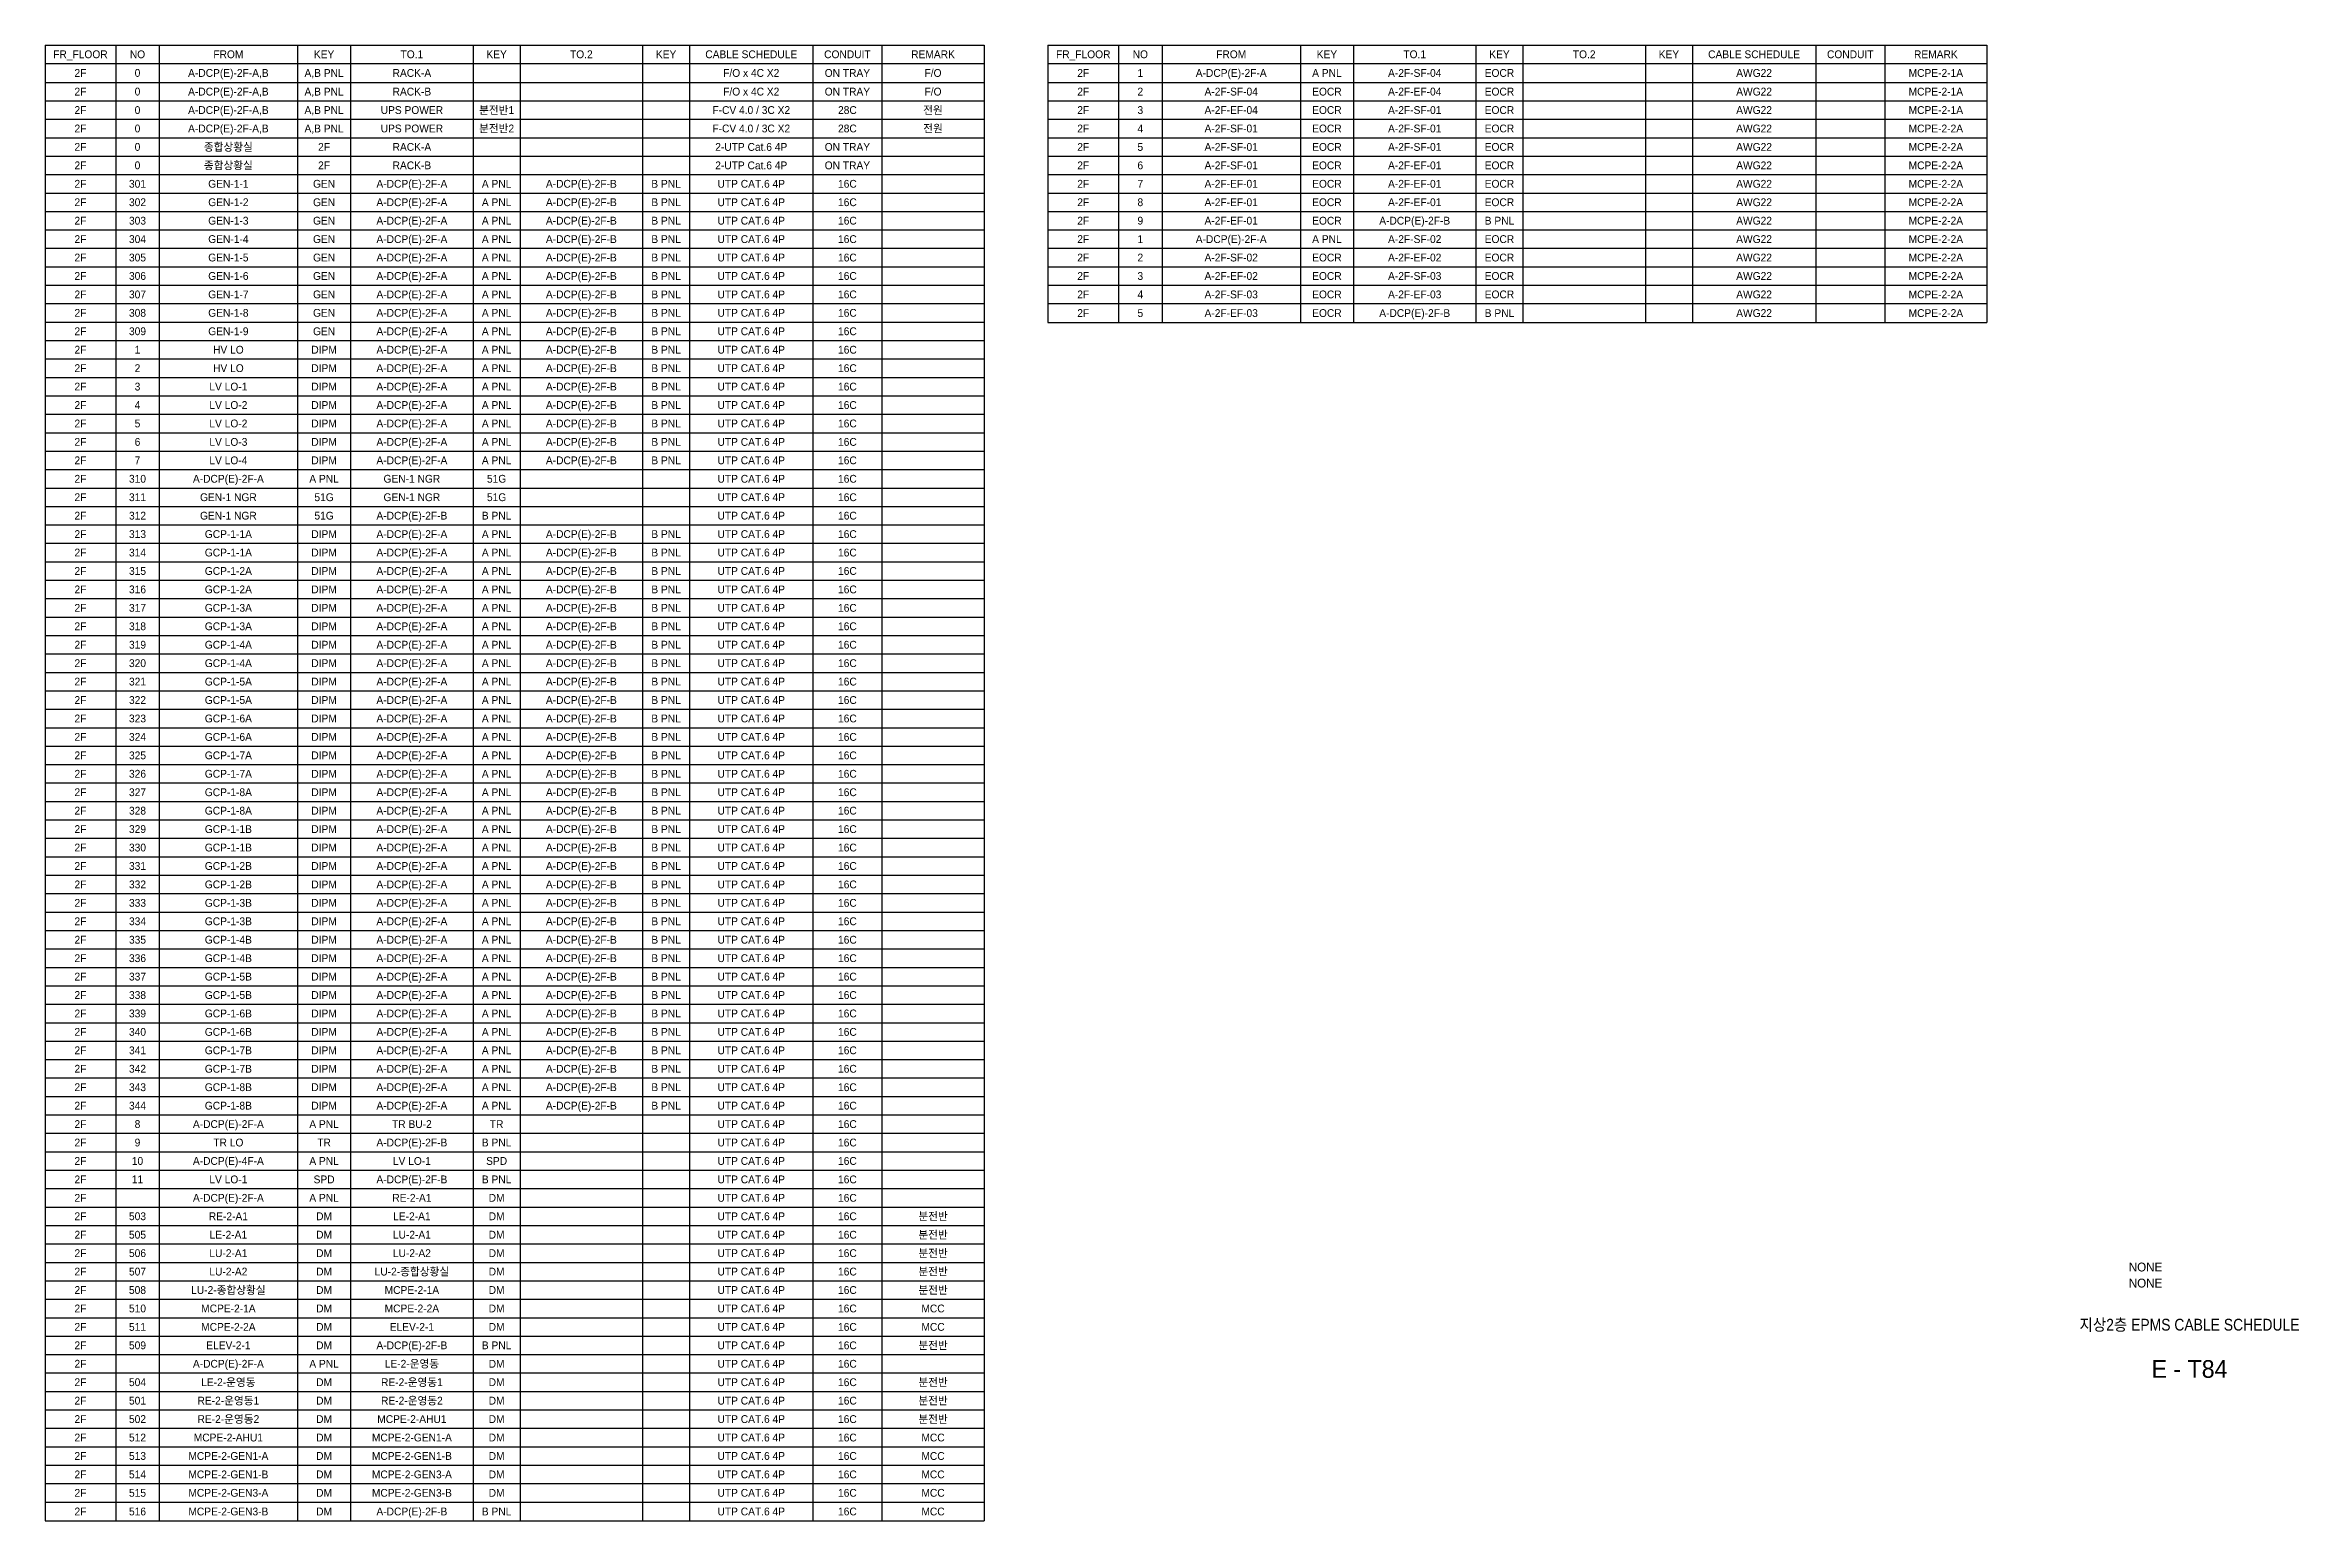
# Model space of a CAD drawing. Header units: millimetres. Extents: x 89450 to 753248, y -530175 to 1209785.
# Drawn here: x 512257 to 626785, y -168578 to -93575 of the extents above; entities that cross this region are included whole.
import ezdxf
from ezdxf.enums import TextEntityAlignment as Align

# ---------------------------------------------------------------- set-up
doc = ezdxf.new("R2010")
doc.units = ezdxf.units.MM
doc.header["$LTSCALE"] = 150
for name, color, linetype in [('-----29 Cable Schedule', 1, 'Continuous'), ('-----30 Text', 2, 'Continuous'), ('-----41 Drawing Title', 2, 'Continuous'), ('-----42 Drawing Number', 2, 'Continuous'), ('-----43 Drawing Scale', 3, 'Continuous')]:
    doc.layers.add(name, color=color, linetype=linetype)
doc.styles.add('ELEC', font='')
doc.styles.get('ELEC').set_extended_font_data('Dotum')

msp = doc.modelspace()

# ---------------------------------------------------------------- linework, layer by layer
at = {"layer": '-----29 Cable Schedule'}
for p, q in [((512257, -93575), (512257, -94512)), ((512257, -93575), (559976, -93575)), ((515848, -93575), (515848, -94512)), ((518057, -93575), (518057, -94512)), ((525084, -93575), (525084, -94512)), ((527784, -93575), (527784, -94512)), ((534008, -93575), (534008, -94512)), ((536395, -93575), (536395, -94512)), ((542619, -93575), (542619, -94512)), ((545006, -93575), (545006, -94512)), ((551275, -93575), (551275, -94512)), ((554778, -93575), (554778, -94512)), ((559976, -93575), (559976, -94512)), ((563215, -93575), (563215, -94512)), ((563215, -93575), (610934, -93575)), ((566807, -93575), (566807, -94512)), ((569016, -93575), (569016, -94512)), ((576043, -93575), (576043, -94512)), ((578742, -93575), (578742, -94512)), ((584966, -93575), (584966, -94512)), ((587353, -93575), (587353, -94512)), ((593578, -93575), (593578, -94512)), ((595965, -93575), (595965, -94512)), ((602234, -93575), (602234, -94512)), ((605736, -93575), (605736, -94512)), ((610934, -93575), (610934, -94512)), ((512257, -94512), (512257, -168578)), ((512257, -94512), (559976, -94512)), ((512257, -94512), (559976, -94512)), ((515848, -94512), (515848, -168578)), ((515848, -94512), (515848, -168578)), ((518057, -94512), (518057, -168578)), ((518057, -94512), (518057, -168578)), ((525084, -94512), (525084, -168578)), ((525084, -94512), (525084, -168578)), ((527784, -94512), (527784, -168578)), ((527784, -94512), (527784, -168578)), ((534008, -94512), (534008, -168578)), ((534008, -94512), (534008, -168578)), ((536395, -94512), (536395, -168578)), ((536395, -94512), (536395, -168578)), ((542619, -94512), (542619, -168578)), ((542619, -94512), (542619, -168578)), ((545006, -94512), (545006, -168578)), ((545006, -94512), (545006, -168578)), ((551275, -94512), (551275, -168578)), ((551275, -94512), (551275, -168578)), ((554778, -94512), (554778, -168578)), ((554778, -94512), (554778, -168578)), ((559976, -94512), (559976, -168578)), ((559976, -94512), (559976, -168578)), ((563215, -94512), (563215, -107674)), ((563215, -94512), (610934, -94512)), ((563215, -94512), (563215, -107674)), ((563215, -94512), (610934, -94512)), ((566807, -94512), (566807, -107674)), ((566807, -94512), (566807, -107674)), ((569016, -94512), (569016, -107674)), ((569016, -94512), (569016, -107674)), ((576043, -94512), (576043, -107674)), ((576043, -94512), (576043, -107674)), ((578742, -94512), (578742, -107674)), ((578742, -94512), (578742, -107674)), ((584966, -94512), (584966, -107674)), ((584966, -94512), (584966, -107674)), ((587353, -94512), (587353, -107674)), ((587353, -94512), (587353, -107674)), ((593578, -94512), (593578, -107674)), ((593578, -94512), (593578, -107674)), ((595965, -94512), (595965, -107674)), ((595965, -94512), (595965, -107674)), ((602234, -94512), (602234, -107674)), ((602234, -94512), (602234, -107674)), ((605736, -94512), (605736, -107674)), ((605736, -94512), (605736, -107674)), ((610934, -94512), (610934, -107674)), ((610934, -94512), (610934, -107674)), ((512257, -95471), (559976, -95471)), ((563215, -95471), (610934, -95471)), ((512257, -96408), (559976, -96408)), ((512257, -97345), (559976, -97345)), ((563215, -96408), (610934, -96408)), ((563215, -97345), (610934, -97345)), ((512257, -98282), (559976, -98282)), ((563215, -98282), (610934, -98282)), ((512257, -99219), (559976, -99219)), ((563215, -99219), (610934, -99219)), ((512257, -100156), (559976, -100156)), ((563215, -100156), (610934, -100156)), ((512257, -101093), (559976, -101093)), ((563215, -101093), (610934, -101093)), ((512257, -102030), (559976, -102030)), ((512257, -102967), (559976, -102967)), ((563215, -102030), (610934, -102030)), ((563215, -102967), (610934, -102967)), ((512257, -103904), (559976, -103904)), ((563215, -103904), (610934, -103904)), ((512257, -104841), (559976, -104841)), ((563215, -104841), (610934, -104841)), ((512257, -105778), (559976, -105778)), ((563215, -105778), (610934, -105778)), ((512257, -106715), (559976, -106715)), ((512257, -107652), (559976, -107652)), ((563215, -106715), (610934, -106715)), ((512257, -108589), (559976, -108589)), ((563215, -107674), (610934, -107674)), ((512257, -109526), (559976, -109526)), ((512257, -110463), (559976, -110463)), ((512257, -111400), (559976, -111400)), ((512257, -112337), (559976, -112337)), ((512257, -113274), (559976, -113274)), ((512257, -114211), (559976, -114211)), ((512257, -115148), (559976, -115148)), ((512257, -116085), (559976, -116085)), ((512257, -117022), (559976, -117022)), ((512257, -117959), (559976, -117959)), ((512257, -118896), (559976, -118896)), ((512257, -119833), (559976, -119833)), ((512257, -120770), (559976, -120770)), ((512257, -121707), (559976, -121707)), ((512257, -122644), (559976, -122644)), ((512257, -123580), (559976, -123580)), ((512257, -124517), (559976, -124517)), ((512257, -125454), (559976, -125454)), ((512257, -126391), (559976, -126391)), ((512257, -127328), (559976, -127328)), ((512257, -128265), (559976, -128265)), ((512257, -129202), (559976, -129202)), ((512257, -130139), (559976, -130139)), ((512257, -131076), (559976, -131076)), ((512257, -132013), (559976, -132013)), ((512257, -132950), (559976, -132950)), ((512257, -133887), (559976, -133887)), ((512257, -134824), (559976, -134824)), ((512257, -135761), (559976, -135761)), ((512257, -136698), (559976, -136698)), ((512257, -137635), (559976, -137635)), ((512257, -138572), (559976, -138572)), ((512257, -139509), (559976, -139509)), ((512257, -140446), (559976, -140446)), ((512257, -141383), (559976, -141383)), ((512257, -142320), (559976, -142320)), ((512257, -143257), (559976, -143257)), ((512257, -144194), (559976, -144194)), ((512257, -145131), (559976, -145131)), ((512257, -146068), (559976, -146068)), ((512257, -147005), (559976, -147005)), ((512257, -147942), (559976, -147942)), ((512257, -148879), (559976, -148879)), ((512257, -149816), (559976, -149816)), ((512257, -150753), (559976, -150753)), ((512257, -151690), (559976, -151690)), ((512257, -152627), (559976, -152627)), ((512257, -153564), (559976, -153564)), ((512257, -154501), (559976, -154501)), ((512257, -155438), (559976, -155438)), ((512257, -156375), (559976, -156375)), ((512257, -157312), (559976, -157312)), ((512257, -158249), (559976, -158249)), ((512257, -159186), (559976, -159186)), ((512257, -160122), (559976, -160122)), ((512257, -161059), (559976, -161059)), ((512257, -161996), (559976, -161996)), ((512257, -162933), (559976, -162933)), ((512257, -163870), (559976, -163870)), ((512257, -164807), (559976, -164807)), ((512257, -165744), (559976, -165744)), ((512257, -166681), (559976, -166681)), ((512257, -167618), (559976, -167618)), ((512257, -168578), (559976, -168578))]:
    msp.add_line(p, q, dxfattribs=at)

# ---------------------------------------------------------------- texts
at = {"layer": '-----30 Text', "style": 'ELEC'}
for s, height, p in [('FR_FLOOR', 396.6, (514053, -94043)), ('NO', 396.6, (516953, -94043)), ('FROM', 396.6, (521571, -94043)), ('KEY', 396.6, (526434, -94043)), ('TO.1', 396.6, (530896, -94043)), ('KEY', 396.6, (535201, -94043)), ('TO.2', 396.6, (539507, -94043)), ('KEY', 396.6, (543813, -94043)), ('CABLE SCHEDULE', 396.6, (548141, -94043)), ('CONDUIT', 396.6, (553026, -94043)), ('REMARK', 396.6, (557377, -94043)), ('FR_FLOOR', 396.6, (565011, -94043)), ('NO', 396.6, (567911, -94043)), ('FROM', 396.6, (572529, -94043)), ('KEY', 396.6, (577393, -94043)), ('TO.1', 396.6, (581854, -94043)), ('KEY', 396.6, (586160, -94043)), ('TO.2', 396.6, (590466, -94043)), ('KEY', 396.6, (594771, -94043)), ('CABLE SCHEDULE', 396.6, (599099, -94043)), ('CONDUIT', 396.6, (603985, -94043)), ('REMARK', 396.6, (608335, -94043)), ('2F', 396.6, (514053, -94992)), ('0', 397, (516953, -94992)), ('A-DCP(E)-2F-A,B', 396.6, (521571, -94992)), ('A,B PNL', 396.6, (526434, -94992)), ('RACK-A', 396.6, (530896, -94992)), ('F/O x 4C X2', 396.6, (548141, -94992)), ('ON TRAY', 396.6, (553026, -94992)), ('F/O', 396.6, (557377, -94992)), ('2F', 396.6, (565011, -94992)), ('1', 397, (567911, -94992)), ('A-DCP(E)-2F-A', 396.6, (572529, -94992)), ('A PNL', 396.6, (577393, -94992)), ('A-2F-SF-04', 396.6, (581854, -94992)), ('EOCR', 396.6, (586160, -94992)), ('AWG22', 396.6, (599099, -94992)), ('MCPE-2-1A', 396.6, (608335, -94992)), ('2F', 396.6, (514053, -95940)), ('0', 397, (516953, -95940)), ('A-DCP(E)-2F-A,B', 396.6, (521571, -95940)), ('A,B PNL', 396.6, (526434, -95940)), ('RACK-B', 396.6, (530896, -95940)), ('F/O x 4C X2', 396.6, (548141, -95940)), ('ON TRAY', 396.6, (553026, -95940)), ('F/O', 396.6, (557377, -95940)), ('2F', 396.6, (565011, -95940)), ('2', 397, (567911, -95940)), ('A-2F-SF-04', 396.6, (572529, -95940)), ('EOCR', 396.6, (577393, -95940)), ('A-2F-EF-04', 396.6, (581854, -95940)), ('EOCR', 396.6, (586160, -95940)), ('AWG22', 396.6, (599099, -95940)), ('MCPE-2-1A', 396.6, (608335, -95940)), ('2F', 396.6, (514053, -96877)), ('0', 397, (516953, -96877)), ('A-DCP(E)-2F-A,B', 396.6, (521571, -96877)), ('A,B PNL', 396.6, (526434, -96877)), ('UPS POWER', 396.6, (530896, -96877)), ('분전반1', 396.6, (535201, -96877)), ('F-CV 4.0 / 3C X2', 396.6, (548141, -96877)), ('28C', 396.6, (553026, -96877)), ('전원', 396.6, (557377, -96877)), ('2F', 396.6, (565011, -96877)), ('3', 397, (567911, -96877)), ('A-2F-EF-04', 396.6, (572529, -96877)), ('EOCR', 396.6, (577393, -96877)), ('A-2F-SF-01', 396.6, (581854, -96877)), ('EOCR', 396.6, (586160, -96877)), ('AWG22', 396.6, (599099, -96877)), ('MCPE-2-1A', 396.6, (608335, -96877)), ('2F', 396.6, (514053, -97814)), ('0', 397, (516953, -97814)), ('A-DCP(E)-2F-A,B', 396.6, (521571, -97814)), ('A,B PNL', 396.6, (526434, -97814)), ('UPS POWER', 396.6, (530896, -97814)), ('분전반2', 396.6, (535201, -97814)), ('F-CV 4.0 / 3C X2', 396.6, (548141, -97814)), ('28C', 396.6, (553026, -97814)), ('전원', 396.6, (557377, -97814)), ('2F', 396.6, (565011, -97814)), ('4', 397, (567911, -97814)), ('A-2F-SF-01', 396.6, (572529, -97814)), ('EOCR', 396.6, (577393, -97814)), ('A-2F-SF-01', 396.6, (581854, -97814)), ('EOCR', 396.6, (586160, -97814)), ('AWG22', 396.6, (599099, -97814)), ('MCPE-2-2A', 396.6, (608335, -97814)), ('2F', 396.6, (514053, -98751)), ('2F', 396.6, (514053, -99688)), ('0', 397, (516953, -98751)), ('0', 397, (516953, -99688)), ('종합상황실', 396.6, (521571, -98751)), ('종합상황실', 396.6, (521571, -99688)), ('2F', 396.6, (526434, -98751)), ('2F', 396.6, (526434, -99688)), ('RACK-A', 396.6, (530896, -98751)), ('RACK-B', 396.6, (530896, -99688)), ('2-UTP Cat.6 4P', 396.6, (548141, -98751)), ('2-UTP Cat.6 4P', 396.6, (548141, -99688)), ('ON TRAY', 396.6, (553026, -98751)), ('ON TRAY', 396.6, (553026, -99688)), ('2F', 396.6, (565011, -98751)), ('2F', 396.6, (565011, -99688)), ('5', 397, (567911, -98751)), ('6', 397, (567911, -99688)), ('A-2F-SF-01', 396.6, (572529, -98751)), ('A-2F-SF-01', 396.6, (572529, -99688)), ('EOCR', 396.6, (577393, -98751)), ('EOCR', 396.6, (577393, -99688)), ('A-2F-SF-01', 396.6, (581854, -98751)), ('A-2F-EF-01', 396.6, (581854, -99688)), ('EOCR', 396.6, (586160, -98751)), ('EOCR', 396.6, (586160, -99688)), ('AWG22', 396.6, (599099, -98751)), ('AWG22', 396.6, (599099, -99688)), ('MCPE-2-2A', 396.6, (608335, -98751)), ('MCPE-2-2A', 396.6, (608335, -99688)), ('2F', 396.6, (514053, -100625)), ('301', 396.6, (516953, -100625)), ('GEN-1-1', 396.6, (521571, -100625)), ('GEN', 396.6, (526434, -100625)), ('A-DCP(E)-2F-A', 396.6, (530896, -100625)), ('A PNL', 396.6, (535201, -100625)), ('A-DCP(E)-2F-B', 396.6, (539507, -100625)), ('B PNL', 396.6, (543813, -100625)), ('UTP CAT.6 4P', 396.6, (548141, -100625)), ('16C', 396.6, (553026, -100625)), ('2F', 396.6, (565011, -100625)), ('7', 397, (567911, -100625)), ('A-2F-EF-01', 396.6, (572529, -100625)), ('EOCR', 396.6, (577393, -100625)), ('A-2F-EF-01', 396.6, (581854, -100625)), ('EOCR', 396.6, (586160, -100625)), ('AWG22', 396.6, (599099, -100625)), ('MCPE-2-2A', 396.6, (608335, -100625)), ('2F', 396.6, (514053, -101562)), ('302', 396.6, (516953, -101562)), ('GEN-1-2', 396.6, (521571, -101562)), ('GEN', 396.6, (526434, -101562)), ('A-DCP(E)-2F-A', 396.6, (530896, -101562)), ('A PNL', 396.6, (535201, -101562)), ('A-DCP(E)-2F-B', 396.6, (539507, -101562)), ('B PNL', 396.6, (543813, -101562)), ('UTP CAT.6 4P', 396.6, (548141, -101562)), ('16C', 396.6, (553026, -101562)), ('2F', 396.6, (565011, -101562)), ('8', 397, (567911, -101562)), ('A-2F-EF-01', 396.6, (572529, -101562)), ('EOCR', 396.6, (577393, -101562)), ('A-2F-EF-01', 396.6, (581854, -101562)), ('EOCR', 396.6, (586160, -101562)), ('AWG22', 396.6, (599099, -101562)), ('MCPE-2-2A', 396.6, (608335, -101562)), ('2F', 396.6, (514053, -102499)), ('303', 396.6, (516953, -102499)), ('GEN-1-3', 396.6, (521571, -102499)), ('GEN', 396.6, (526434, -102499)), ('A-DCP(E)-2F-A', 396.6, (530896, -102499)), ('A PNL', 396.6, (535201, -102499)), ('A-DCP(E)-2F-B', 396.6, (539507, -102499)), ('B PNL', 396.6, (543813, -102499)), ('UTP CAT.6 4P', 396.6, (548141, -102499)), ('16C', 396.6, (553026, -102499)), ('2F', 396.6, (565011, -102499)), ('9', 397, (567911, -102499)), ('A-2F-EF-01', 396.6, (572529, -102499)), ('EOCR', 396.6, (577393, -102499)), ('A-DCP(E)-2F-B', 396.6, (581854, -102499)), ('B PNL', 396.6, (586160, -102499)), ('AWG22', 396.6, (599099, -102499)), ('MCPE-2-2A', 396.6, (608335, -102499)), ('2F', 396.6, (514053, -103436)), ('2F', 396.6, (514053, -104372)), ('304', 396.6, (516953, -103436)), ('305', 396.6, (516953, -104372)), ('GEN-1-4', 396.6, (521571, -103436)), ('GEN-1-5', 396.6, (521571, -104372)), ('GEN', 396.6, (526434, -103436)), ('GEN', 396.6, (526434, -104372)), ('A-DCP(E)-2F-A', 396.6, (530896, -103436)), ('A-DCP(E)-2F-A', 396.6, (530896, -104372)), ('A PNL', 396.6, (535201, -103436)), ('A PNL', 396.6, (535201, -104372)), ('A-DCP(E)-2F-B', 396.6, (539507, -103436)), ('A-DCP(E)-2F-B', 396.6, (539507, -104372)), ('B PNL', 396.6, (543813, -103436)), ('B PNL', 396.6, (543813, -104372)), ('UTP CAT.6 4P', 396.6, (548141, -103436)), ('UTP CAT.6 4P', 396.6, (548141, -104372)), ('16C', 396.6, (553026, -103436)), ('16C', 396.6, (553026, -104372)), ('2F', 396.6, (565011, -103436)), ('2F', 396.6, (565011, -104372)), ('2', 397, (567911, -104372)), ('1', 397, (567911, -103436)), ('A-DCP(E)-2F-A', 396.6, (572529, -103436)), ('A-2F-SF-02', 396.6, (572529, -104372)), ('A PNL', 396.6, (577393, -103436)), ('EOCR', 396.6, (577393, -104372)), ('A-2F-SF-02', 396.6, (581854, -103436)), ('A-2F-EF-02', 396.6, (581854, -104372)), ('EOCR', 396.6, (586160, -103436)), ('EOCR', 396.6, (586160, -104372)), ('AWG22', 396.6, (599099, -103436)), ('AWG22', 396.6, (599099, -104372)), ('MCPE-2-2A', 396.6, (608335, -103436)), ('MCPE-2-2A', 396.6, (608335, -104372)), ('2F', 396.6, (514053, -105309)), ('306', 396.6, (516953, -105309)), ('GEN-1-6', 396.6, (521571, -105309)), ('GEN', 396.6, (526434, -105309)), ('A-DCP(E)-2F-A', 396.6, (530896, -105309)), ('A PNL', 396.6, (535201, -105309)), ('A-DCP(E)-2F-B', 396.6, (539507, -105309)), ('B PNL', 396.6, (543813, -105309)), ('UTP CAT.6 4P', 396.6, (548141, -105309)), ('16C', 396.6, (553026, -105309)), ('2F', 396.6, (565011, -105309)), ('3', 397, (567911, -105309)), ('A-2F-EF-02', 396.6, (572529, -105309)), ('EOCR', 396.6, (577393, -105309)), ('A-2F-SF-03', 396.6, (581854, -105309)), ('EOCR', 396.6, (586160, -105309)), ('AWG22', 396.6, (599099, -105309)), ('MCPE-2-2A', 396.6, (608335, -105309)), ('2F', 396.6, (514053, -106246)), ('307', 396.6, (516953, -106246)), ('GEN-1-7', 396.6, (521571, -106246)), ('GEN', 396.6, (526434, -106246)), ('A-DCP(E)-2F-A', 396.6, (530896, -106246)), ('A PNL', 396.6, (535201, -106246)), ('A-DCP(E)-2F-B', 396.6, (539507, -106246)), ('B PNL', 396.6, (543813, -106246)), ('UTP CAT.6 4P', 396.6, (548141, -106246)), ('16C', 396.6, (553026, -106246)), ('2F', 396.6, (565011, -106246)), ('4', 397, (567911, -106246)), ('A-2F-SF-03', 396.6, (572529, -106246)), ('EOCR', 396.6, (577393, -106246)), ('A-2F-EF-03', 396.6, (581854, -106246)), ('EOCR', 396.6, (586160, -106246)), ('AWG22', 396.6, (599099, -106246)), ('MCPE-2-2A', 396.6, (608335, -106246)), ('2F', 396.6, (514053, -107183)), ('308', 396.6, (516953, -107183)), ('GEN-1-8', 396.6, (521571, -107183)), ('GEN', 396.6, (526434, -107183)), ('A-DCP(E)-2F-A', 396.6, (530896, -107183)), ('A PNL', 396.6, (535201, -107183)), ('A-DCP(E)-2F-B', 396.6, (539507, -107183)), ('B PNL', 396.6, (543813, -107183)), ('UTP CAT.6 4P', 396.6, (548141, -107183)), ('16C', 396.6, (553026, -107183)), ('2F', 396.6, (565011, -107195)), ('5', 397, (567911, -107195)), ('A-2F-EF-03', 396.6, (572529, -107195)), ('EOCR', 396.6, (577393, -107195)), ('A-DCP(E)-2F-B', 396.6, (581854, -107195)), ('B PNL', 396.6, (586160, -107195)), ('AWG22', 396.6, (599099, -107195)), ('MCPE-2-2A', 396.6, (608335, -107195)), ('2F', 396.6, (514053, -108120)), ('309', 396.6, (516953, -108120)), ('GEN-1-9', 396.6, (521571, -108120)), ('GEN', 396.6, (526434, -108120)), ('A-DCP(E)-2F-A', 396.6, (530896, -108120)), ('A PNL', 396.6, (535201, -108120)), ('A-DCP(E)-2F-B', 396.6, (539507, -108120)), ('B PNL', 396.6, (543813, -108120)), ('UTP CAT.6 4P', 396.6, (548141, -108120)), ('16C', 396.6, (553026, -108120)), ('2F', 396.6, (514053, -109057)), ('2F', 396.6, (514053, -109994)), ('2', 397, (516953, -109994)), ('1', 397, (516953, -109057)), ('HV LO', 396.6, (521571, -109057)), ('HV LO', 396.6, (521571, -109994)), ('DIPM', 396.6, (526434, -109057)), ('DIPM', 396.6, (526434, -109994)), ('A-DCP(E)-2F-A', 396.6, (530896, -109057)), ('A-DCP(E)-2F-A', 396.6, (530896, -109994)), ('A PNL', 396.6, (535201, -109057)), ('A PNL', 396.6, (535201, -109994)), ('A-DCP(E)-2F-B', 396.6, (539507, -109057)), ('A-DCP(E)-2F-B', 396.6, (539507, -109994)), ('B PNL', 396.6, (543813, -109057)), ('B PNL', 396.6, (543813, -109994)), ('UTP CAT.6 4P', 396.6, (548141, -109057)), ('UTP CAT.6 4P', 396.6, (548141, -109994)), ('16C', 396.6, (553026, -109057)), ('16C', 396.6, (553026, -109994)), ('2F', 396.6, (514053, -110931)), ('3', 397, (516953, -110931)), ('LV LO-1', 396.6, (521571, -110931)), ('DIPM', 396.6, (526434, -110931)), ('A-DCP(E)-2F-A', 396.6, (530896, -110931)), ('A PNL', 396.6, (535201, -110931)), ('A-DCP(E)-2F-B', 396.6, (539507, -110931)), ('B PNL', 396.6, (543813, -110931)), ('UTP CAT.6 4P', 396.6, (548141, -110931)), ('16C', 396.6, (553026, -110931)), ('2F', 396.6, (514053, -111868)), ('4', 397, (516953, -111868)), ('LV LO-2', 396.6, (521571, -111868)), ('DIPM', 396.6, (526434, -111868)), ('A-DCP(E)-2F-A', 396.6, (530896, -111868)), ('A PNL', 396.6, (535201, -111868)), ('A-DCP(E)-2F-B', 396.6, (539507, -111868)), ('B PNL', 396.6, (543813, -111868)), ('UTP CAT.6 4P', 396.6, (548141, -111868)), ('16C', 396.6, (553026, -111868)), ('2F', 396.6, (514053, -112805)), ('5', 397, (516953, -112805)), ('LV LO-2', 396.6, (521571, -112805)), ('DIPM', 396.6, (526434, -112805)), ('A-DCP(E)-2F-A', 396.6, (530896, -112805)), ('A PNL', 396.6, (535201, -112805)), ('A-DCP(E)-2F-B', 396.6, (539507, -112805)), ('B PNL', 396.6, (543813, -112805)), ('UTP CAT.6 4P', 396.6, (548141, -112805)), ('16C', 396.6, (553026, -112805)), ('2F', 396.6, (514053, -113742)), ('2F', 396.6, (514053, -114679)), ('6', 397, (516953, -113742)), ('7', 397, (516953, -114679)), ('LV LO-3', 396.6, (521571, -113742)), ('LV LO-4', 396.6, (521571, -114679)), ('DIPM', 396.6, (526434, -113742)), ('DIPM', 396.6, (526434, -114679)), ('A-DCP(E)-2F-A', 396.6, (530896, -113742)), ('A-DCP(E)-2F-A', 396.6, (530896, -114679)), ('A PNL', 396.6, (535201, -113742)), ('A PNL', 396.6, (535201, -114679)), ('A-DCP(E)-2F-B', 396.6, (539507, -113742)), ('A-DCP(E)-2F-B', 396.6, (539507, -114679)), ('B PNL', 396.6, (543813, -113742)), ('B PNL', 396.6, (543813, -114679)), ('UTP CAT.6 4P', 396.6, (548141, -113742)), ('UTP CAT.6 4P', 396.6, (548141, -114679)), ('16C', 396.6, (553026, -113742)), ('16C', 396.6, (553026, -114679)), ('2F', 396.6, (514053, -115616)), ('310', 396.6, (516953, -115616)), ('A-DCP(E)-2F-A', 396.6, (521571, -115616)), ('A PNL', 396.6, (526434, -115616)), ('GEN-1 NGR', 396.6, (530896, -115616)), ('51G', 396.6, (535201, -115616)), ('UTP CAT.6 4P', 396.6, (548141, -115616)), ('16C', 396.6, (553026, -115616)), ('2F', 396.6, (514053, -116553)), ('311', 396.6, (516953, -116553)), ('GEN-1 NGR', 396.6, (521571, -116553)), ('51G', 396.6, (526434, -116553)), ('GEN-1 NGR', 396.6, (530896, -116553)), ('51G', 396.6, (535201, -116553)), ('UTP CAT.6 4P', 396.6, (548141, -116553)), ('16C', 396.6, (553026, -116553)), ('2F', 396.6, (514053, -117490)), ('312', 396.6, (516953, -117490)), ('GEN-1 NGR', 396.6, (521571, -117490)), ('51G', 396.6, (526434, -117490)), ('A-DCP(E)-2F-B', 396.6, (530896, -117490)), ('B PNL', 396.6, (535201, -117490)), ('UTP CAT.6 4P', 396.6, (548141, -117490)), ('16C', 396.6, (553026, -117490)), ('2F', 396.6, (514053, -118427)), ('313', 396.6, (516953, -118427)), ('GCP-1-1A', 396.6, (521571, -118427)), ('DIPM', 396.6, (526434, -118427)), ('A-DCP(E)-2F-A', 396.6, (530896, -118427)), ('A PNL', 396.6, (535201, -118427)), ('A-DCP(E)-2F-B', 396.6, (539507, -118427)), ('B PNL', 396.6, (543813, -118427)), ('UTP CAT.6 4P', 396.6, (548141, -118427)), ('16C', 396.6, (553026, -118427)), ('2F', 396.6, (514053, -119364)), ('2F', 396.6, (514053, -120301)), ('314', 396.6, (516953, -119364)), ('315', 396.6, (516953, -120301)), ('GCP-1-1A', 396.6, (521571, -119364)), ('GCP-1-2A', 396.6, (521571, -120301)), ('DIPM', 396.6, (526434, -119364)), ('DIPM', 396.6, (526434, -120301)), ('A-DCP(E)-2F-A', 396.6, (530896, -119364)), ('A-DCP(E)-2F-A', 396.6, (530896, -120301)), ('A PNL', 396.6, (535201, -119364)), ('A PNL', 396.6, (535201, -120301)), ('A-DCP(E)-2F-B', 396.6, (539507, -119364)), ('A-DCP(E)-2F-B', 396.6, (539507, -120301)), ('B PNL', 396.6, (543813, -119364)), ('B PNL', 396.6, (543813, -120301)), ('UTP CAT.6 4P', 396.6, (548141, -119364)), ('UTP CAT.6 4P', 396.6, (548141, -120301)), ('16C', 396.6, (553026, -119364)), ('16C', 396.6, (553026, -120301)), ('2F', 396.6, (514053, -121238)), ('316', 396.6, (516953, -121238)), ('GCP-1-2A', 396.6, (521571, -121238)), ('DIPM', 396.6, (526434, -121238)), ('A-DCP(E)-2F-A', 396.6, (530896, -121238)), ('A PNL', 396.6, (535201, -121238)), ('A-DCP(E)-2F-B', 396.6, (539507, -121238)), ('B PNL', 396.6, (543813, -121238)), ('UTP CAT.6 4P', 396.6, (548141, -121238)), ('16C', 396.6, (553026, -121238)), ('2F', 396.6, (514053, -122175)), ('317', 396.6, (516953, -122175)), ('GCP-1-3A', 396.6, (521571, -122175)), ('DIPM', 396.6, (526434, -122175)), ('A-DCP(E)-2F-A', 396.6, (530896, -122175)), ('A PNL', 396.6, (535201, -122175)), ('A-DCP(E)-2F-B', 396.6, (539507, -122175)), ('B PNL', 396.6, (543813, -122175)), ('UTP CAT.6 4P', 396.6, (548141, -122175)), ('16C', 396.6, (553026, -122175)), ('2F', 396.6, (514053, -123112)), ('318', 396.6, (516953, -123112)), ('GCP-1-3A', 396.6, (521571, -123112)), ('DIPM', 396.6, (526434, -123112)), ('A-DCP(E)-2F-A', 396.6, (530896, -123112)), ('A PNL', 396.6, (535201, -123112)), ('A-DCP(E)-2F-B', 396.6, (539507, -123112)), ('B PNL', 396.6, (543813, -123112)), ('UTP CAT.6 4P', 396.6, (548141, -123112)), ('16C', 396.6, (553026, -123112)), ('2F', 396.6, (514053, -124049)), ('2F', 396.6, (514053, -124986)), ('319', 396.6, (516953, -124049)), ('320', 396.6, (516953, -124986)), ('GCP-1-4A', 396.6, (521571, -124049)), ('GCP-1-4A', 396.6, (521571, -124986)), ('DIPM', 396.6, (526434, -124049)), ('DIPM', 396.6, (526434, -124986)), ('A-DCP(E)-2F-A', 396.6, (530896, -124049)), ('A-DCP(E)-2F-A', 396.6, (530896, -124986)), ('A PNL', 396.6, (535201, -124049)), ('A PNL', 396.6, (535201, -124986)), ('A-DCP(E)-2F-B', 396.6, (539507, -124049)), ('A-DCP(E)-2F-B', 396.6, (539507, -124986)), ('B PNL', 396.6, (543813, -124049)), ('B PNL', 396.6, (543813, -124986)), ('UTP CAT.6 4P', 396.6, (548141, -124049)), ('UTP CAT.6 4P', 396.6, (548141, -124986)), ('16C', 396.6, (553026, -124049)), ('16C', 396.6, (553026, -124986)), ('2F', 396.6, (514053, -125923)), ('321', 396.6, (516953, -125923)), ('GCP-1-5A', 396.6, (521571, -125923)), ('DIPM', 396.6, (526434, -125923)), ('A-DCP(E)-2F-A', 396.6, (530896, -125923)), ('A PNL', 396.6, (535201, -125923)), ('A-DCP(E)-2F-B', 396.6, (539507, -125923)), ('B PNL', 396.6, (543813, -125923)), ('UTP CAT.6 4P', 396.6, (548141, -125923)), ('16C', 396.6, (553026, -125923)), ('2F', 396.6, (514053, -126860)), ('322', 396.6, (516953, -126860)), ('GCP-1-5A', 396.6, (521571, -126860)), ('DIPM', 396.6, (526434, -126860)), ('A-DCP(E)-2F-A', 396.6, (530896, -126860)), ('A PNL', 396.6, (535201, -126860)), ('A-DCP(E)-2F-B', 396.6, (539507, -126860)), ('B PNL', 396.6, (543813, -126860)), ('UTP CAT.6 4P', 396.6, (548141, -126860)), ('16C', 396.6, (553026, -126860)), ('2F', 396.6, (514053, -127797)), ('323', 396.6, (516953, -127797)), ('GCP-1-6A', 396.6, (521571, -127797)), ('DIPM', 396.6, (526434, -127797)), ('A-DCP(E)-2F-A', 396.6, (530896, -127797)), ('A PNL', 396.6, (535201, -127797)), ('A-DCP(E)-2F-B', 396.6, (539507, -127797)), ('B PNL', 396.6, (543813, -127797)), ('UTP CAT.6 4P', 396.6, (548141, -127797)), ('16C', 396.6, (553026, -127797)), ('2F', 396.6, (514053, -128734)), ('324', 396.6, (516953, -128734)), ('GCP-1-6A', 396.6, (521571, -128734)), ('DIPM', 396.6, (526434, -128734)), ('A-DCP(E)-2F-A', 396.6, (530896, -128734)), ('A PNL', 396.6, (535201, -128734)), ('A-DCP(E)-2F-B', 396.6, (539507, -128734)), ('B PNL', 396.6, (543813, -128734)), ('UTP CAT.6 4P', 396.6, (548141, -128734)), ('16C', 396.6, (553026, -128734)), ('2F', 396.6, (514053, -129671)), ('2F', 396.6, (514053, -130608)), ('325', 396.6, (516953, -129671)), ('326', 396.6, (516953, -130608)), ('GCP-1-7A', 396.6, (521571, -129671)), ('GCP-1-7A', 396.6, (521571, -130608)), ('DIPM', 396.6, (526434, -129671)), ('DIPM', 396.6, (526434, -130608)), ('A-DCP(E)-2F-A', 396.6, (530896, -129671)), ('A-DCP(E)-2F-A', 396.6, (530896, -130608)), ('A PNL', 396.6, (535201, -129671)), ('A PNL', 396.6, (535201, -130608)), ('A-DCP(E)-2F-B', 396.6, (539507, -129671)), ('A-DCP(E)-2F-B', 396.6, (539507, -130608)), ('B PNL', 396.6, (543813, -129671)), ('B PNL', 396.6, (543813, -130608)), ('UTP CAT.6 4P', 396.6, (548141, -129671)), ('UTP CAT.6 4P', 396.6, (548141, -130608)), ('16C', 396.6, (553026, -129671)), ('16C', 396.6, (553026, -130608)), ('2F', 396.6, (514053, -131545)), ('327', 396.6, (516953, -131545)), ('GCP-1-8A', 396.6, (521571, -131545)), ('DIPM', 396.6, (526434, -131545)), ('A-DCP(E)-2F-A', 396.6, (530896, -131545)), ('A PNL', 396.6, (535201, -131545)), ('A-DCP(E)-2F-B', 396.6, (539507, -131545)), ('B PNL', 396.6, (543813, -131545)), ('UTP CAT.6 4P', 396.6, (548141, -131545)), ('16C', 396.6, (553026, -131545)), ('2F', 396.6, (514053, -132482)), ('328', 396.6, (516953, -132482)), ('GCP-1-8A', 396.6, (521571, -132482)), ('DIPM', 396.6, (526434, -132482)), ('A-DCP(E)-2F-A', 396.6, (530896, -132482)), ('A PNL', 396.6, (535201, -132482)), ('A-DCP(E)-2F-B', 396.6, (539507, -132482)), ('B PNL', 396.6, (543813, -132482)), ('UTP CAT.6 4P', 396.6, (548141, -132482)), ('16C', 396.6, (553026, -132482)), ('2F', 396.6, (514053, -133419)), ('329', 396.6, (516953, -133419)), ('GCP-1-1B', 396.6, (521571, -133419)), ('DIPM', 396.6, (526434, -133419)), ('A-DCP(E)-2F-A', 396.6, (530896, -133419)), ('A PNL', 396.6, (535201, -133419)), ('A-DCP(E)-2F-B', 396.6, (539507, -133419)), ('B PNL', 396.6, (543813, -133419)), ('UTP CAT.6 4P', 396.6, (548141, -133419)), ('16C', 396.6, (553026, -133419)), ('2F', 396.6, (514053, -134356)), ('2F', 396.6, (514053, -135293)), ('330', 396.6, (516953, -134356)), ('331', 396.6, (516953, -135293)), ('GCP-1-1B', 396.6, (521571, -134356)), ('GCP-1-2B', 396.6, (521571, -135293)), ('DIPM', 396.6, (526434, -134356)), ('DIPM', 396.6, (526434, -135293)), ('A-DCP(E)-2F-A', 396.6, (530896, -134356)), ('A-DCP(E)-2F-A', 396.6, (530896, -135293)), ('A PNL', 396.6, (535201, -134356)), ('A PNL', 396.6, (535201, -135293)), ('A-DCP(E)-2F-B', 396.6, (539507, -134356)), ('A-DCP(E)-2F-B', 396.6, (539507, -135293)), ('B PNL', 396.6, (543813, -134356)), ('B PNL', 396.6, (543813, -135293)), ('UTP CAT.6 4P', 396.6, (548141, -134356)), ('UTP CAT.6 4P', 396.6, (548141, -135293)), ('16C', 396.6, (553026, -134356)), ('16C', 396.6, (553026, -135293)), ('2F', 396.6, (514053, -136230)), ('332', 396.6, (516953, -136230)), ('GCP-1-2B', 396.6, (521571, -136230)), ('DIPM', 396.6, (526434, -136230)), ('A-DCP(E)-2F-A', 396.6, (530896, -136230)), ('A PNL', 396.6, (535201, -136230)), ('A-DCP(E)-2F-B', 396.6, (539507, -136230)), ('B PNL', 396.6, (543813, -136230)), ('UTP CAT.6 4P', 396.6, (548141, -136230)), ('16C', 396.6, (553026, -136230)), ('2F', 396.6, (514053, -137167)), ('333', 396.6, (516953, -137167)), ('GCP-1-3B', 396.6, (521571, -137167)), ('DIPM', 396.6, (526434, -137167)), ('A-DCP(E)-2F-A', 396.6, (530896, -137167)), ('A PNL', 396.6, (535201, -137167)), ('A-DCP(E)-2F-B', 396.6, (539507, -137167)), ('B PNL', 396.6, (543813, -137167)), ('UTP CAT.6 4P', 396.6, (548141, -137167)), ('16C', 396.6, (553026, -137167)), ('2F', 396.6, (514053, -138104)), ('334', 396.6, (516953, -138104)), ('GCP-1-3B', 396.6, (521571, -138104)), ('DIPM', 396.6, (526434, -138104)), ('A-DCP(E)-2F-A', 396.6, (530896, -138104)), ('A PNL', 396.6, (535201, -138104)), ('A-DCP(E)-2F-B', 396.6, (539507, -138104)), ('B PNL', 396.6, (543813, -138104)), ('UTP CAT.6 4P', 396.6, (548141, -138104)), ('16C', 396.6, (553026, -138104)), ('2F', 396.6, (514053, -139041)), ('335', 396.6, (516953, -139041)), ('GCP-1-4B', 396.6, (521571, -139041)), ('DIPM', 396.6, (526434, -139041)), ('A-DCP(E)-2F-A', 396.6, (530896, -139041)), ('A PNL', 396.6, (535201, -139041)), ('A-DCP(E)-2F-B', 396.6, (539507, -139041)), ('B PNL', 396.6, (543813, -139041)), ('UTP CAT.6 4P', 396.6, (548141, -139041)), ('16C', 396.6, (553026, -139041)), ('2F', 396.6, (514053, -139978)), ('2F', 396.6, (514053, -140915)), ('336', 396.6, (516953, -139978)), ('337', 396.6, (516953, -140915)), ('GCP-1-4B', 396.6, (521571, -139978)), ('GCP-1-5B', 396.6, (521571, -140915)), ('DIPM', 396.6, (526434, -139978)), ('DIPM', 396.6, (526434, -140915)), ('A-DCP(E)-2F-A', 396.6, (530896, -139978)), ('A-DCP(E)-2F-A', 396.6, (530896, -140915)), ('A PNL', 396.6, (535201, -139978)), ('A PNL', 396.6, (535201, -140915)), ('A-DCP(E)-2F-B', 396.6, (539507, -139978)), ('A-DCP(E)-2F-B', 396.6, (539507, -140915)), ('B PNL', 396.6, (543813, -139978)), ('B PNL', 396.6, (543813, -140915)), ('UTP CAT.6 4P', 396.6, (548141, -139978)), ('UTP CAT.6 4P', 396.6, (548141, -140915)), ('16C', 396.6, (553026, -139978)), ('16C', 396.6, (553026, -140915)), ('2F', 396.6, (514053, -141851)), ('338', 396.6, (516953, -141851)), ('GCP-1-5B', 396.6, (521571, -141851)), ('DIPM', 396.6, (526434, -141851)), ('A-DCP(E)-2F-A', 396.6, (530896, -141851)), ('A PNL', 396.6, (535201, -141851)), ('A-DCP(E)-2F-B', 396.6, (539507, -141851)), ('B PNL', 396.6, (543813, -141851)), ('UTP CAT.6 4P', 396.6, (548141, -141851)), ('16C', 396.6, (553026, -141851)), ('2F', 396.6, (514053, -142788)), ('339', 396.6, (516953, -142788)), ('GCP-1-6B', 396.6, (521571, -142788)), ('DIPM', 396.6, (526434, -142788)), ('A-DCP(E)-2F-A', 396.6, (530896, -142788)), ('A PNL', 396.6, (535201, -142788)), ('A-DCP(E)-2F-B', 396.6, (539507, -142788)), ('B PNL', 396.6, (543813, -142788)), ('UTP CAT.6 4P', 396.6, (548141, -142788)), ('16C', 396.6, (553026, -142788)), ('2F', 396.6, (514053, -143725)), ('340', 396.6, (516953, -143725)), ('GCP-1-6B', 396.6, (521571, -143725)), ('DIPM', 396.6, (526434, -143725)), ('A-DCP(E)-2F-A', 396.6, (530896, -143725)), ('A PNL', 396.6, (535201, -143725)), ('A-DCP(E)-2F-B', 396.6, (539507, -143725)), ('B PNL', 396.6, (543813, -143725)), ('UTP CAT.6 4P', 396.6, (548141, -143725)), ('16C', 396.6, (553026, -143725)), ('2F', 396.6, (514053, -144662)), ('2F', 396.6, (514053, -145599)), ('341', 396.6, (516953, -144662)), ('342', 396.6, (516953, -145599)), ('GCP-1-7B', 396.6, (521571, -144662)), ('GCP-1-7B', 396.6, (521571, -145599)), ('DIPM', 396.6, (526434, -144662)), ('DIPM', 396.6, (526434, -145599)), ('A-DCP(E)-2F-A', 396.6, (530896, -144662)), ('A-DCP(E)-2F-A', 396.6, (530896, -145599)), ('A PNL', 396.6, (535201, -144662)), ('A PNL', 396.6, (535201, -145599)), ('A-DCP(E)-2F-B', 396.6, (539507, -144662)), ('A-DCP(E)-2F-B', 396.6, (539507, -145599)), ('B PNL', 396.6, (543813, -144662)), ('B PNL', 396.6, (543813, -145599)), ('UTP CAT.6 4P', 396.6, (548141, -144662)), ('UTP CAT.6 4P', 396.6, (548141, -145599)), ('16C', 396.6, (553026, -144662)), ('16C', 396.6, (553026, -145599)), ('2F', 396.6, (514053, -146536)), ('343', 396.6, (516953, -146536)), ('GCP-1-8B', 396.6, (521571, -146536)), ('DIPM', 396.6, (526434, -146536)), ('A-DCP(E)-2F-A', 396.6, (530896, -146536)), ('A PNL', 396.6, (535201, -146536)), ('A-DCP(E)-2F-B', 396.6, (539507, -146536)), ('B PNL', 396.6, (543813, -146536)), ('UTP CAT.6 4P', 396.6, (548141, -146536)), ('16C', 396.6, (553026, -146536)), ('2F', 396.6, (514053, -147473)), ('344', 396.6, (516953, -147473)), ('GCP-1-8B', 396.6, (521571, -147473)), ('DIPM', 396.6, (526434, -147473)), ('A-DCP(E)-2F-A', 396.6, (530896, -147473)), ('A PNL', 396.6, (535201, -147473)), ('A-DCP(E)-2F-B', 396.6, (539507, -147473)), ('B PNL', 396.6, (543813, -147473)), ('UTP CAT.6 4P', 396.6, (548141, -147473)), ('16C', 396.6, (553026, -147473)), ('2F', 396.6, (514053, -148410)), ('8', 397, (516953, -148410)), ('A-DCP(E)-2F-A', 396.6, (521571, -148410)), ('A PNL', 396.6, (526434, -148410)), ('TR BU-2', 396.6, (530896, -148410)), ('TR', 396.6, (535201, -148410)), ('UTP CAT.6 4P', 396.6, (548141, -148410)), ('16C', 396.6, (553026, -148410)), ('2F', 396.6, (514053, -149347)), ('9', 397, (516953, -149347)), ('TR LO', 396.6, (521571, -149347)), ('TR', 396.6, (526434, -149347)), ('A-DCP(E)-2F-B', 396.6, (530896, -149347)), ('B PNL', 396.6, (535201, -149347)), ('UTP CAT.6 4P', 396.6, (548141, -149347)), ('16C', 396.6, (553026, -149347)), ('2F', 396.6, (514053, -150284)), ('2F', 396.6, (514053, -151221)), ('10', 396.6, (516953, -150284)), ('11', 396.6, (516953, -151221)), ('A-DCP(E)-4F-A', 396.6, (521571, -150284)), ('LV LO-1', 396.6, (521571, -151221)), ('A PNL', 396.6, (526434, -150284)), ('SPD', 396.6, (526434, -151221)), ('A-DCP(E)-2F-B', 396.6, (530896, -151221)), ('LV LO-1', 396.6, (530896, -150284)), ('B PNL', 396.6, (535201, -151221)), ('SPD', 396.6, (535201, -150284)), ('UTP CAT.6 4P', 396.6, (548141, -150284)), ('UTP CAT.6 4P', 396.6, (548141, -151221)), ('16C', 396.6, (553026, -150284)), ('16C', 396.6, (553026, -151221)), ('2F', 396.6, (514053, -152158)), ('A-DCP(E)-2F-A', 396.6, (521571, -152158)), ('A PNL', 396.6, (526434, -152158)), ('RE-2-A1', 396.6, (530896, -152158)), ('DM', 396.6, (535201, -152158)), ('UTP CAT.6 4P', 396.6, (548141, -152158)), ('16C', 396.6, (553026, -152158)), ('2F', 396.6, (514053, -153095)), ('503', 396.6, (516953, -153095)), ('RE-2-A1', 396.6, (521571, -153095)), ('DM', 396.6, (526434, -153095)), ('LE-2-A1', 396.6, (530896, -153095)), ('DM', 396.6, (535201, -153095)), ('UTP CAT.6 4P', 396.6, (548141, -153095)), ('16C', 396.6, (553026, -153095)), ('분전반', 396.6, (557377, -153095)), ('2F', 396.6, (514053, -154032)), ('505', 396.6, (516953, -154032)), ('LE-2-A1', 396.6, (521571, -154032)), ('DM', 396.6, (526434, -154032)), ('LU-2-A1', 396.6, (530896, -154032)), ('DM', 396.6, (535201, -154032)), ('UTP CAT.6 4P', 396.6, (548141, -154032)), ('16C', 396.6, (553026, -154032)), ('분전반', 396.6, (557377, -154032)), ('2F', 396.6, (514053, -154969)), ('2F', 396.6, (514053, -155906)), ('506', 396.6, (516953, -154969)), ('507', 396.6, (516953, -155906)), ('LU-2-A1', 396.6, (521571, -154969)), ('LU-2-A2', 396.6, (521571, -155906)), ('DM', 396.6, (526434, -154969)), ('DM', 396.6, (526434, -155906)), ('LU-2-종합상황실', 396.6, (530896, -155906)), ('LU-2-A2', 396.6, (530896, -154969)), ('DM', 396.6, (535201, -154969)), ('DM', 396.6, (535201, -155906)), ('UTP CAT.6 4P', 396.6, (548141, -154969)), ('UTP CAT.6 4P', 396.6, (548141, -155906)), ('16C', 396.6, (553026, -154969)), ('16C', 396.6, (553026, -155906)), ('분전반', 396.6, (557377, -154969)), ('분전반', 396.6, (557377, -155906)), ('2F', 396.6, (514053, -156843)), ('508', 396.6, (516953, -156843)), ('LU-2-종합상황실', 396.6, (521571, -156843)), ('DM', 396.6, (526434, -156843)), ('MCPE-2-1A', 396.6, (530896, -156843)), ('DM', 396.6, (535201, -156843)), ('UTP CAT.6 4P', 396.6, (548141, -156843)), ('16C', 396.6, (553026, -156843)), ('분전반', 396.6, (557377, -156843)), ('2F', 396.6, (514053, -157780)), ('510', 396.6, (516953, -157780)), ('MCPE-2-1A', 396.6, (521571, -157780)), ('DM', 396.6, (526434, -157780)), ('MCPE-2-2A', 396.6, (530896, -157780)), ('DM', 396.6, (535201, -157780)), ('UTP CAT.6 4P', 396.6, (548141, -157780)), ('16C', 396.6, (553026, -157780)), ('MCC', 396.6, (557377, -157780)), ('2F', 396.6, (514053, -158717)), ('511', 396.6, (516953, -158717)), ('MCPE-2-2A', 396.6, (521571, -158717)), ('DM', 396.6, (526434, -158717)), ('ELEV-2-1', 396.6, (530896, -158717)), ('DM', 396.6, (535201, -158717)), ('UTP CAT.6 4P', 396.6, (548141, -158717)), ('16C', 396.6, (553026, -158717)), ('MCC', 396.6, (557377, -158717)), ('2F', 396.6, (514053, -159654)), ('509', 396.6, (516953, -159654)), ('ELEV-2-1', 396.6, (521571, -159654)), ('DM', 396.6, (526434, -159654)), ('A-DCP(E)-2F-B', 396.6, (530896, -159654)), ('B PNL', 396.6, (535201, -159654)), ('UTP CAT.6 4P', 396.6, (548141, -159654)), ('16C', 396.6, (553026, -159654)), ('분전반', 396.6, (557377, -159654)), ('2F', 396.6, (514053, -160591)), ('2F', 396.6, (514053, -161528)), ('504', 396.6, (516953, -161528)), ('A-DCP(E)-2F-A', 396.6, (521571, -160591)), ('LE-2-운영동', 396.6, (521571, -161528)), ('A PNL', 396.6, (526434, -160591)), ('DM', 396.6, (526434, -161528)), ('RE-2-운영동1', 396.6, (530896, -161528)), ('LE-2-운영동', 396.6, (530896, -160591)), ('DM', 396.6, (535201, -160591)), ('DM', 396.6, (535201, -161528)), ('UTP CAT.6 4P', 396.6, (548141, -160591)), ('UTP CAT.6 4P', 396.6, (548141, -161528)), ('16C', 396.6, (553026, -160591)), ('16C', 396.6, (553026, -161528)), ('분전반', 396.6, (557377, -161528)), ('2F', 396.6, (514053, -162465)), ('501', 396.6, (516953, -162465)), ('RE-2-운영동1', 396.6, (521571, -162465)), ('DM', 396.6, (526434, -162465)), ('RE-2-운영동2', 396.6, (530896, -162465)), ('DM', 396.6, (535201, -162465)), ('UTP CAT.6 4P', 396.6, (548141, -162465)), ('16C', 396.6, (553026, -162465)), ('분전반', 396.6, (557377, -162465)), ('2F', 396.6, (514053, -163402)), ('502', 396.6, (516953, -163402)), ('RE-2-운영동2', 396.6, (521571, -163402)), ('DM', 396.6, (526434, -163402)), ('MCPE-2-AHU1', 396.6, (530896, -163402)), ('DM', 396.6, (535201, -163402)), ('UTP CAT.6 4P', 396.6, (548141, -163402)), ('16C', 396.6, (553026, -163402)), ('분전반', 396.6, (557377, -163402)), ('2F', 396.6, (514053, -164339)), ('512', 396.6, (516953, -164339)), ('MCPE-2-AHU1', 396.6, (521571, -164339)), ('DM', 396.6, (526434, -164339)), ('MCPE-2-GEN1-A', 396.6, (530896, -164339)), ('DM', 396.6, (535201, -164339)), ('UTP CAT.6 4P', 396.6, (548141, -164339)), ('16C', 396.6, (553026, -164339)), ('MCC', 396.6, (557377, -164339)), ('2F', 396.6, (514053, -165276)), ('2F', 396.6, (514053, -166213)), ('513', 396.6, (516953, -165276)), ('514', 396.6, (516953, -166213)), ('MCPE-2-GEN1-A', 396.6, (521571, -165276)), ('MCPE-2-GEN1-B', 396.6, (521571, -166213)), ('DM', 396.6, (526434, -165276)), ('DM', 396.6, (526434, -166213)), ('MCPE-2-GEN1-B', 396.6, (530896, -165276)), ('MCPE-2-GEN3-A', 396.6, (530896, -166213)), ('DM', 396.6, (535201, -165276)), ('DM', 396.6, (535201, -166213)), ('UTP CAT.6 4P', 396.6, (548141, -165276)), ('UTP CAT.6 4P', 396.6, (548141, -166213)), ('16C', 396.6, (553026, -165276)), ('16C', 396.6, (553026, -166213)), ('MCC', 396.6, (557377, -165276)), ('MCC', 396.6, (557377, -166213)), ('2F', 396.6, (514053, -167150)), ('515', 396.6, (516953, -167150)), ('MCPE-2-GEN3-A', 396.6, (521571, -167150)), ('DM', 396.6, (526434, -167150)), ('MCPE-2-GEN3-B', 396.6, (530896, -167150)), ('DM', 396.6, (535201, -167150)), ('UTP CAT.6 4P', 396.6, (548141, -167150)), ('16C', 396.6, (553026, -167150)), ('MCC', 396.6, (557377, -167150)), ('2F', 396.6, (514053, -168098)), ('516', 396.6, (516953, -168098)), ('MCPE-2-GEN3-B', 396.6, (521571, -168098)), ('DM', 396.6, (526434, -168098)), ('A-DCP(E)-2F-B', 396.6, (530896, -168098)), ('B PNL', 396.6, (535201, -168098)), ('UTP CAT.6 4P', 396.6, (548141, -168098)), ('16C', 396.6, (553026, -168098)), ('MCC', 396.6, (557377, -168098))]:
    msp.add_text(s, height=height, dxfattribs=at).set_placement(p, align=Align.MIDDLE_CENTER)
at = {"layer": '-----41 Drawing Title', "style": 'ELEC', "width": 0.9}
msp.add_text('지상2층 EPMS CABLE SCHEDULE', height=600, dxfattribs=at).set_placement((621225, -158605), align=Align.MIDDLE_CENTER)
at = {"layer": '-----42 Drawing Number', "style": 'ELEC'}
msp.add_text('E - T84', height=900, dxfattribs=at).set_placement((621225, -160855), align=Align.MIDDLE_CENTER)
at = {"layer": '-----43 Drawing Scale', "style": 'ELEC'}
for p in [(618990, -155675), (618990, -156490)]:
    msp.add_text('NONE', height=450, dxfattribs=at).set_placement(p, align=Align.MIDDLE_CENTER)

doc.saveas('drawing.dxf')
